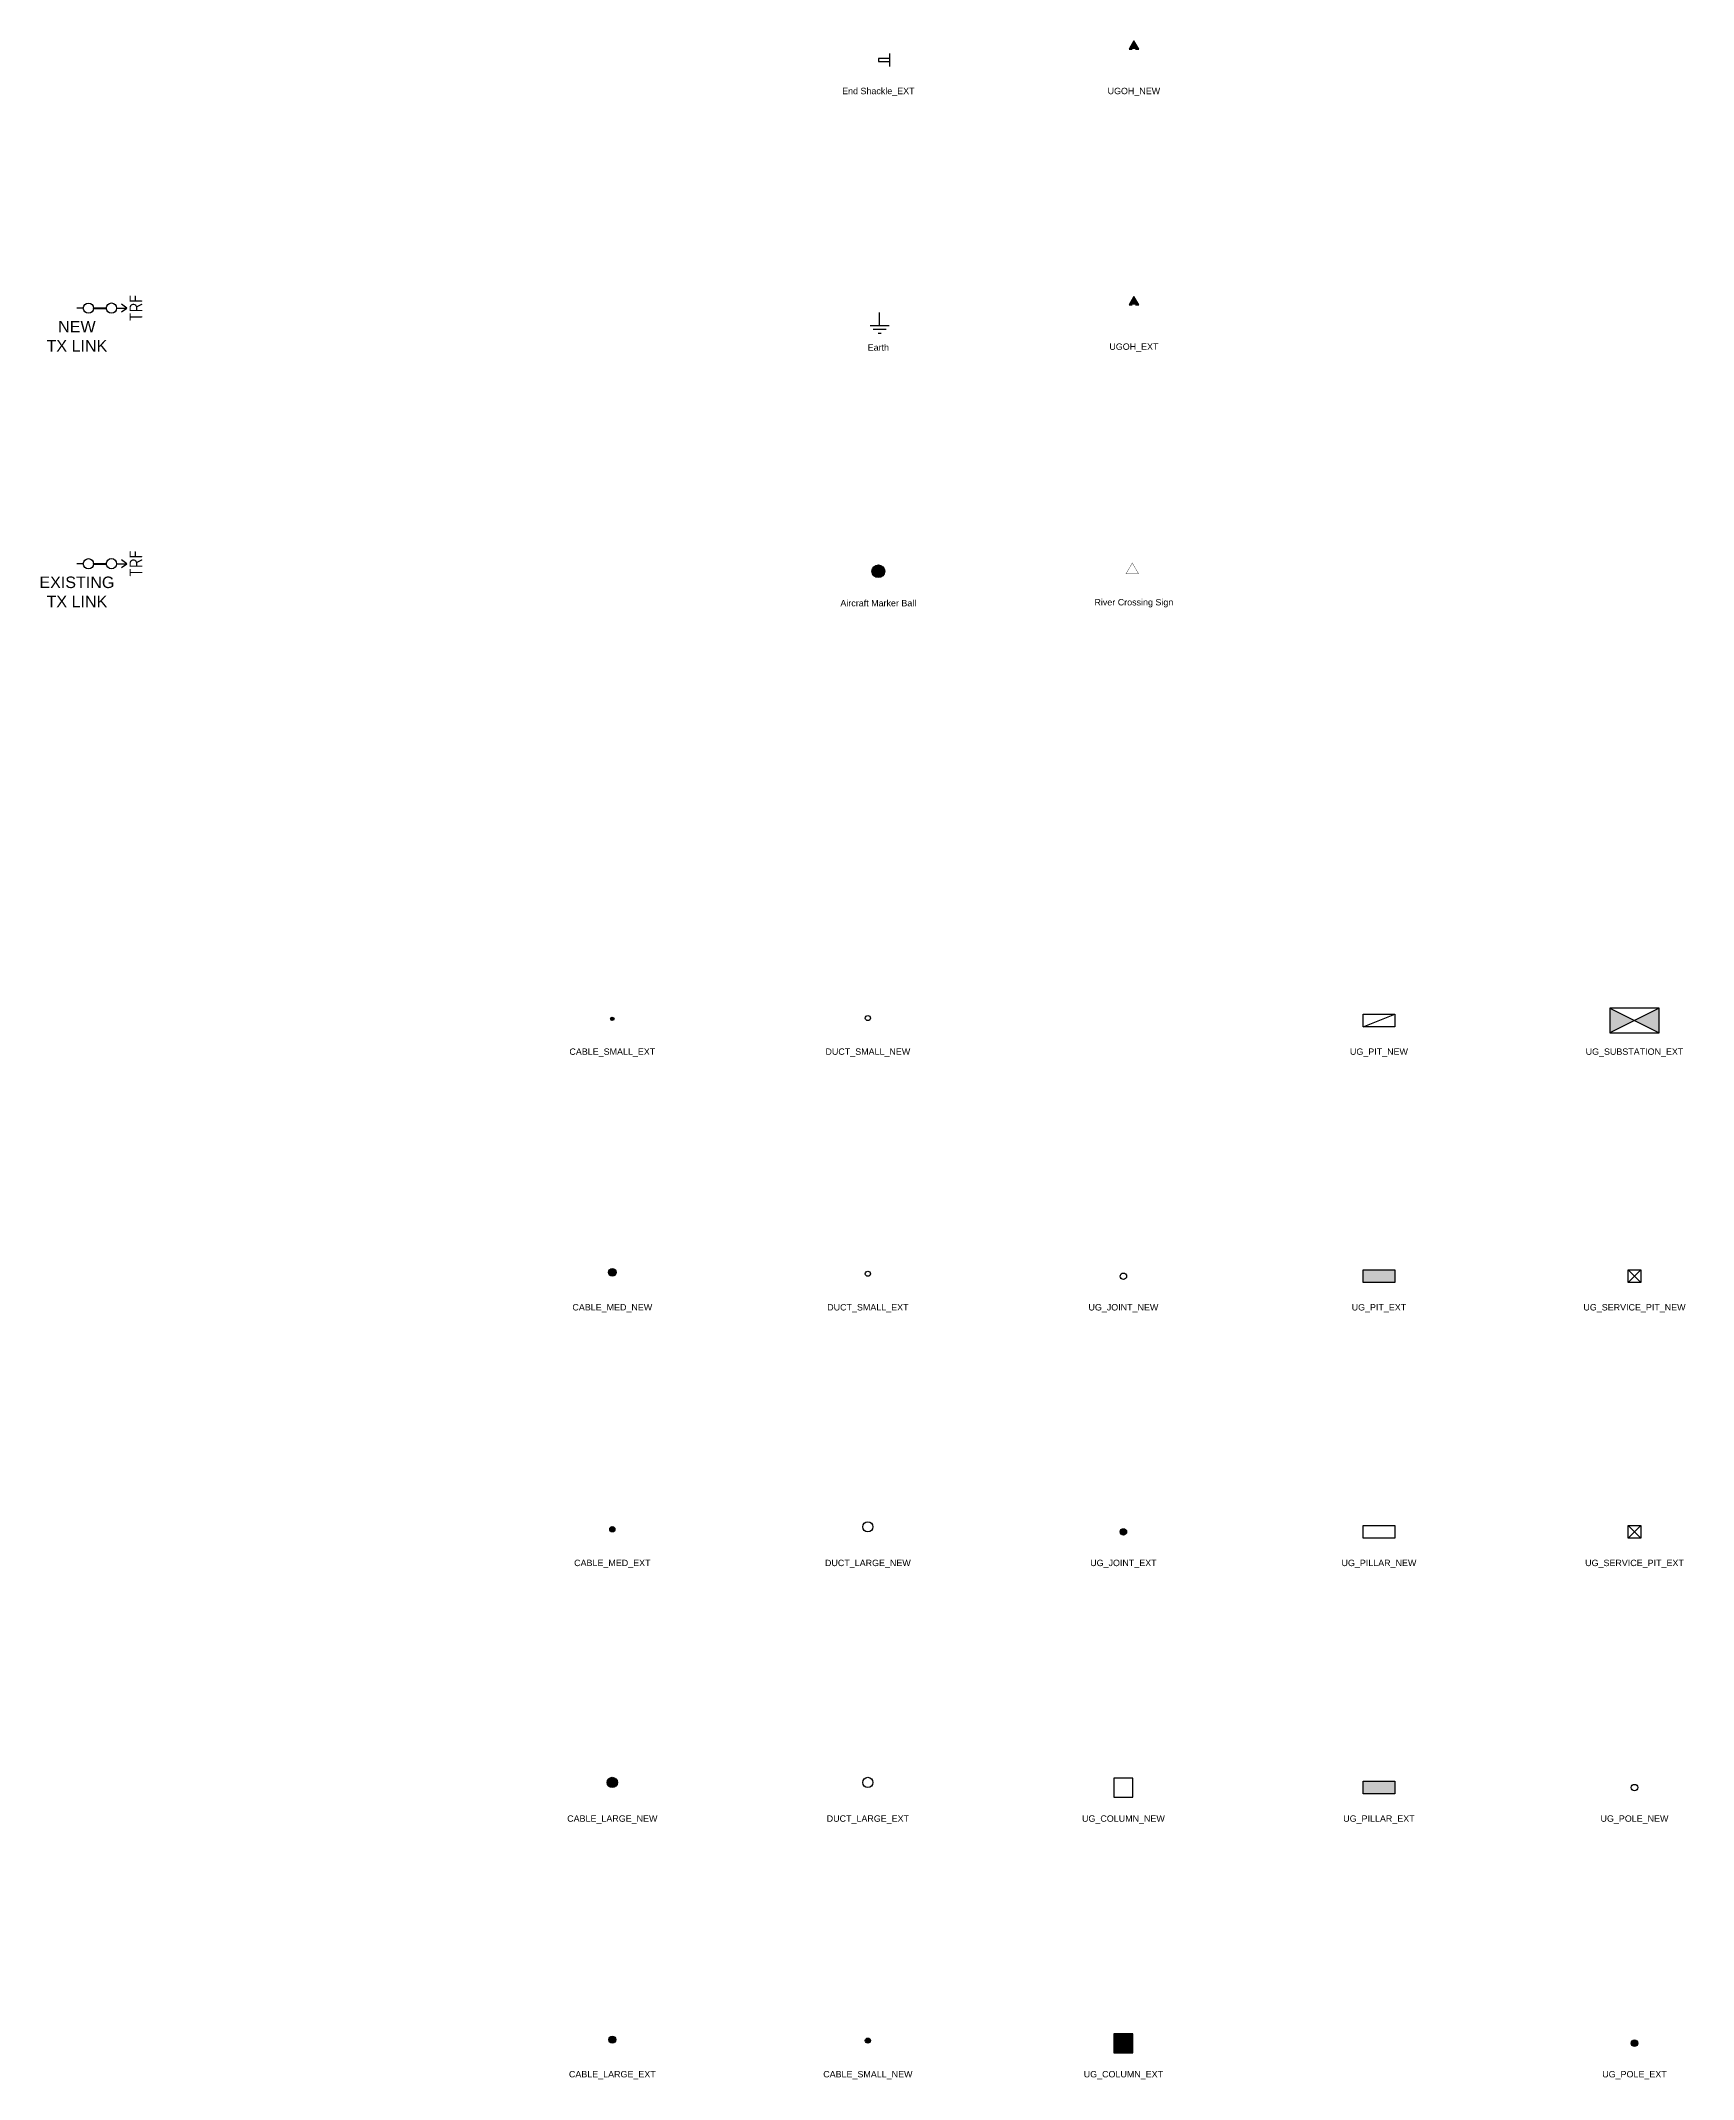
# Model space of a CAD drawing. Header units: metres. Extents: x -282 to 3977, y 160 to 949.
# Drawn here: x 1550 to 1808.7, y 179 to 498 of the extents above; entities that cross this region are included whole.
import ezdxf
from ezdxf.enums import TextEntityAlignment as Align

# ---------------------------------------------------------------- set-up
doc = ezdxf.new("R2010")
doc.units = ezdxf.units.M
doc.layers.get('0').update_dxf_attribs({"color": 6})
for name, color, linetype in [('Duct_SP_EXT', 7, 'Continuous'), ('Duct_SP_NEW', 2, 'Continuous'), ('Equip_LV_EXT', 7, 'Continuous'), ('Equip_LV_NEW', 2, 'Continuous'), ('Equip_SP_TR_HV_LV_LS_SL_UG_NEW', 2, 'Continuous'), ('Mains_LV_EXT', 7, 'Continuous'), ('Sub_LV_EXT', 7, 'Continuous'), ('SupportsUG_SP_LV_EXT', 7, 'Continuous'), ('SupportsUG_SP_LV_NEW', 2, 'Continuous')]:
    doc.layers.add(name, color=color, linetype=linetype)
doc.styles.add('COLUMN_LABEL', font='ARIAL.TTF', dxfattribs={"height": 2.5})
doc.styles.add('IESYMBOL1', font='isocp.shx')
doc.styles.add('POLE_LABEL', font='ARIAL.TTF', dxfattribs={"height": 2.5})
doc.styles.get("Standard").update_dxf_attribs({"font": 'ARIAL.TTF'})
doc.styles.add('TOWER_LABEL', font='ARIAL.TTF', dxfattribs={"height": 2.5})

# ---------------------------------------------------------------- blocks, each defined once
blk = doc.blocks.new('CABLE_LARGE_EXT')
h = blk.add_hatch(color=256)
edge = h.paths.add_edge_path()
edge.add_arc((0, 0.55), 0.55, 0, 360)
blk.add_circle((0, 0.55), 0.55)
at = {"flags": 1}
blk.add_attdef('Z', (0, 0), '', height=0.2, dxfattribs=at)
at = {"flags": 9}
for tag, p in [('COND_CODE', (0, 0)), ('STATE', (0, -0.4)), ('XSECT_SIZE', (0, -0.6)), ('FB_REFERENCE', (0, -0.2)), ('NOTES', (0, -0.8))]:
    blk.add_attdef(tag, text='', height=0.2, dxfattribs=at).set_placement(p, align=Align.MIDDLE_LEFT)
blk = doc.blocks.new('CABLE_LARGE_NEW')
h = blk.add_hatch(color=256)
edge = h.paths.add_edge_path()
edge.add_arc((0, 0.8), 0.8, 0, 360)
blk.add_circle((0, 0.8), 0.8)
for tag, flags, p in [('COND_CODE', 9, (1.5, 0)), ('STATE', 9, (1.5, -0.4)), ('XSECT_SIZE', 9, (1.5, -0.6)), ('OWNED_BY', 9, (1.5, -1)), ('OPERATED_BY', 9, (1.5, -1.2)), ('Z', 1, (1.5, -1.6)), ('FB_REFERENCE', 9, (1.5, -0.2)), ('NOTES', 9, (1.5, -0.8)), ('MAINTAINED_BY', 9, (1.5, -1.4))]:
    blk.add_attdef(tag, text='', height=0.2, dxfattribs=dict(flags=flags)).set_placement(p, align=Align.MIDDLE_LEFT)
blk = doc.blocks.new('CABLE_MED_EXT')
h = blk.add_hatch(color=256)
edge = h.paths.add_edge_path()
edge.add_arc((0, 0.41), 0.412, 0, 360)
blk.add_circle((0, 0.41), 0.412)
at = {"flags": 1}
blk.add_attdef('Z', (0, 0), '', height=0.2, dxfattribs=at)
at = {"flags": 9}
for tag, p in [('COND_CODE', (0, 0)), ('STATE', (0, -0.4)), ('XSECT_SIZE', (0, -0.6)), ('FB_REFERENCE', (0, -0.2)), ('NOTES', (0, -0.8))]:
    blk.add_attdef(tag, text='', height=0.2, dxfattribs=at).set_placement(p, align=Align.MIDDLE_LEFT)
blk = doc.blocks.new('CABLE_MED_NEW')
h = blk.add_hatch(color=256)
edge = h.paths.add_edge_path()
edge.add_arc((0, 0.6), 0.6, 0, 360)
blk.add_circle((0, 0.6), 0.6)
for tag, flags, p in [('COND_CODE', 9, (1.5, 0)), ('STATE', 9, (1.5, -0.4)), ('XSECT_SIZE', 9, (1.5, -0.6)), ('OWNED_BY', 9, (1.5, -1)), ('OPERATED_BY', 9, (1.5, -1.2)), ('Z', 1, (1.5, -1.6)), ('FB_REFERENCE', 9, (1.5, -0.2)), ('NOTES', 9, (1.5, -0.8)), ('MAINTAINED_BY', 9, (1.5, -1.4))]:
    blk.add_attdef(tag, text='', height=0.2, dxfattribs=dict(flags=flags)).set_placement(p, align=Align.MIDDLE_LEFT)
blk = doc.blocks.new('CABLE_SMALL_EXT')
h = blk.add_hatch(color=256)
edge = h.paths.add_edge_path()
edge.add_arc((0, 0.28), 0.275, 0, 360)
blk.add_circle((0, 0.28), 0.275)
at = {"flags": 1}
blk.add_attdef('Z', (0, 0), '', height=0.2, dxfattribs=at)
at = {"flags": 9}
for tag, p in [('COND_CODE', (0, 0)), ('STATE', (0, -0.4)), ('XSECT_SIZE', (0, -0.6)), ('FB_REFERENCE', (0, -0.2)), ('NOTES', (0, -0.8))]:
    blk.add_attdef(tag, text='', height=0.2, dxfattribs=at).set_placement(p, align=Align.MIDDLE_LEFT)
blk = doc.blocks.new('CABLE_SMALL_NEW')
h = blk.add_hatch(color=256)
edge = h.paths.add_edge_path()
edge.add_arc((0, 0.4), 0.4, 0, 360)
blk.add_circle((0, 0.4), 0.4)
for tag, flags, p in [('COND_CODE', 9, (1.5, 0)), ('STATE', 9, (1.5, -0.4)), ('XSECT_SIZE', 9, (1.5, -0.6)), ('OWNED_BY', 9, (1.5, -1)), ('OPERATED_BY', 9, (1.5, -1.2)), ('Z', 1, (1.5, -1.6)), ('FB_REFERENCE', 9, (1.5, -0.2)), ('NOTES', 9, (1.5, -0.8)), ('MAINTAINED_BY', 9, (1.5, -1.4))]:
    blk.add_attdef(tag, text='', height=0.2, dxfattribs=dict(flags=flags)).set_placement(p, align=Align.MIDDLE_LEFT)
blk = doc.blocks.new('DUCT_LARGE_EXT')
blk.add_circle((0, 0.8), 0.8)
for tag, flags, p in [('DUCT_CODE', 9, (1.5, 0)), ('XSECT_TYPE', 9, (1.5, -0.2)), ('STATE', 9, (1.5, -0.6)), ('OWNED_BY', 9, (1.5, -1)), ('OPERATED_BY', 9, (1.5, -1.2)), ('Z', 1, (1.5, -1.6)), ('FB_REFERENCE', 9, (1.5, -0.4)), ('NOTES', 9, (1.5, -0.8)), ('MAINTAINED_BY', 9, (1.5, -1.4))]:
    blk.add_attdef(tag, text='', height=0.2, dxfattribs=dict(flags=flags)).set_placement(p, align=Align.MIDDLE_LEFT)
blk = doc.blocks.new('DUCT_LARGE_NEW')
blk.add_circle((0, 0.8), 0.8)
for tag, flags, p in [('DUCT_CODE', 9, (1.5, 0)), ('XSECT_TYPE', 9, (1.5, -0.2)), ('STATE', 9, (1.5, -0.6)), ('OWNED_BY', 9, (1.5, -1)), ('OPERATED_BY', 9, (1.5, -1.2)), ('Z', 1, (1.5, -1.6)), ('FB_REFERENCE', 9, (1.5, -0.4)), ('NOTES', 9, (1.5, -0.8)), ('MAINTAINED_BY', 9, (1.5, -1.4))]:
    blk.add_attdef(tag, text='', height=0.2, dxfattribs=dict(flags=flags)).set_placement(p, align=Align.MIDDLE_LEFT)
blk = doc.blocks.new('DUCT_SMALL_EXT')
blk.add_circle((0, 0.4), 0.4)
for tag, flags, p in [('DUCT_CODE', 9, (1.5, 0)), ('XSECT_TYPE', 9, (1.5, -0.2)), ('STATE', 9, (1.5, -0.6)), ('OWNED_BY', 9, (1.5, -1)), ('OPERATED_BY', 9, (1.5, -1.2)), ('Z', 1, (1.5, -1.6)), ('FB_REFERENCE', 9, (1.5, -0.4)), ('NOTES', 9, (1.5, -0.8)), ('MAINTAINED_BY', 9, (1.5, -1.4))]:
    blk.add_attdef(tag, text='', height=0.2, dxfattribs=dict(flags=flags)).set_placement(p, align=Align.MIDDLE_LEFT)
blk = doc.blocks.new('DUCT_SMALL_NEW')
blk.add_circle((0, 0.4), 0.4)
for tag, flags, p in [('DUCT_CODE', 9, (1.5, 0)), ('XSECT_TYPE', 9, (1.5, -0.2)), ('STATE', 9, (1.5, -0.6)), ('OWNED_BY', 9, (1.5, -1)), ('OPERATED_BY', 9, (1.5, -1.2)), ('Z', 1, (1.5, -1.6)), ('FB_REFERENCE', 9, (1.5, -0.4)), ('NOTES', 9, (1.5, -0.8)), ('MAINTAINED_BY', 9, (1.5, -1.4))]:
    blk.add_attdef(tag, text='', height=0.2, dxfattribs=dict(flags=flags)).set_placement(p, align=Align.MIDDLE_LEFT)
blk = doc.blocks.new('UG_COLUMN_EXT')
blk.add_hatch(color=256).paths.add_polyline_path([(-1.485, 1.485), (-1.485, -1.485), (1.485, -1.485), (1.485, 1.485)])
blk.add_lwpolyline([(-1.485, -1.485), (1.485, -1.485), (1.485, 1.485), (-1.485, 1.485)], close=True)
for tag, height, flags, p in [('ASSET_NUM', 2.5, 8, (2, 2)), ('STREET_CODE', 0.2, 9, (1.5, 0)), ('Z', 0.2, 1, (1.5, -2.8)), ('OWNED_BY', 0.2, 9, (1.5, -0.4)), ('STATE', 0.2, 9, (1.5, -0.6)), ('SUBURB', 0.2, 9, (1.5, -1.4)), ('STREETNAME', 0.2, 9, (1.5, -1.6)), ('OPERATED_BY', 0.2, 9, (1.5, -2.4)), ('COLUMN_TYPE', 0.2, 9, (1.5, -0.2)), ('USAGE', 0.2, 9, (1.5, -0.8)), ('LEGEND', 0.2, 9, (1.5, -1)), ('PARENT', 0.2, 9, (1.5, -1.2)), ('LOCATION', 0.2, 9, (1.5, -1.8)), ('NOTES', 0.2, 9, (1.5, -2)), ('MAINTAINED_BY', 0.2, 9, (1.5, -2.2)), ('LABEL_ALIGNMENT', 0.2, 9, (1.5, -2.6))]:
    blk.add_attdef(tag, text='', height=height, dxfattribs=dict(flags=flags)).set_placement(p, align=Align.MIDDLE_LEFT)
blk = doc.blocks.new('UG_COLUMN_NEW')
for tag, height, flags, p in [('ASSET_NUM', 2.5, 8, (2, 2)), ('STREET_CODE', 0.2, 9, (1.5, 0)), ('Z', 0.2, 1, (1.5, -2.8)), ('OWNED_BY', 0.2, 9, (1.5, -0.4)), ('STATE', 0.2, 9, (1.5, -0.6)), ('SUBURB', 0.2, 9, (1.5, -1.4)), ('STREETNAME', 0.2, 9, (1.5, -1.6)), ('OPERATED_BY', 0.2, 9, (1.5, -2.4)), ('COLUMN_TYPE', 0.2, 9, (1.5, -0.2)), ('USAGE', 0.2, 9, (1.5, -0.8)), ('LEGEND', 0.2, 9, (1.5, -1)), ('PARENT', 0.2, 9, (1.5, -1.2)), ('LOCATION', 0.2, 9, (1.5, -1.8)), ('NOTES', 0.2, 9, (1.5, -2)), ('MAINTAINED_BY', 0.2, 9, (1.5, -2.2)), ('LABEL_ALIGNMENT', 0.2, 9, (1.5, -2.6))]:
    blk.add_attdef(tag, text='', height=height, dxfattribs=dict(flags=flags)).set_placement(p, align=Align.MIDDLE_LEFT)
blk.add_wipeout([(-1.485, -1.485), (1.485, -1.485), (1.485, 1.485), (-1.485, 1.485)])
at = {"lineweight": -3}
blk.add_lwpolyline([(-1.485, -1.485), (1.485, -1.485), (1.485, 1.485), (-1.485, 1.485)], close=True, dxfattribs=at)
blk = doc.blocks.new('UG_JOINT_EXT')
h = blk.add_hatch(color=256)
edge = h.paths.add_edge_path()
edge.add_arc((0, 0), 0.5, 0, 360)
blk.add_circle((0, 0), 0.5)
blk = doc.blocks.new('UG_JOINT_NEW')
blk.add_circle((0, 0), 0.5)
blk = doc.blocks.new('UG_PILLAR_EXT')
blk.add_hatch(color=256).paths.add_polyline_path([(-2.47, 0.99), (2.47, 0.99), (2.47, -0.99), (-2.47, -0.99)])
at = {"lineweight": -3}
blk.add_lwpolyline([(-2.47, 0.99), (2.47, 0.99), (2.47, -0.99), (-2.47, -0.99)], close=True, dxfattribs=at)
for tag, height, flags, p in [('ASSET_NUM', 2.5, 8, (2, 2)), ('STREET_CODE', 0.2, 9, (1.5, 0)), ('OWNED_BY', 0.2, 9, (1.5, -0.2)), ('STATE', 0.2, 9, (1.5, -0.4)), ('SUPPORT_TYPE', 0.2, 9, (1.5, -0.6)), ('SUBURB', 0.2, 9, (1.5, -1.4)), ('STREETNAME', 0.2, 9, (1.5, -1.6)), ('STREET_CODE_NUMBER', 0.2, 9, (1.5, -2.2)), ('OPERATED_BY', 0.2, 9, (1.5, -2.4)), ('TYPE', 0.2, 9, (1.5, -2.8)), ('Z', 0.2, 1, (1.5, -3.2)), ('USAGE', 0.2, 9, (1.5, -0.8)), ('LEGEND', 0.2, 9, (1.5, -1)), ('PARENT', 0.2, 9, (1.5, -1.2)), ('LOCATION', 0.2, 9, (1.5, -1.8)), ('NOTES', 0.2, 9, (1.5, -2)), ('MAINTAINED_BY', 0.2, 9, (1.5, -2.6)), ('LABEL_ALIGNMENT', 0.2, 9, (1.5, -3))]:
    blk.add_attdef(tag, text='', height=height, dxfattribs=dict(flags=flags)).set_placement(p, align=Align.MIDDLE_LEFT)
blk = doc.blocks.new('UG_PILLAR_NEW')
at = {"lineweight": -3}
blk.add_lwpolyline([(-2.47, 0.99), (2.47, 0.99), (2.47, -0.99), (-2.47, -0.99)], close=True, dxfattribs=at)
for tag, height, flags, p in [('ASSET_NUM', 2.5, 8, (2, 2)), ('STREET_CODE', 0.2, 9, (1.5, 0)), ('OWNED_BY', 0.2, 9, (1.5, -0.2)), ('STATE', 0.2, 9, (1.5, -0.4)), ('SUPPORT_TYPE', 0.2, 9, (1.5, -0.6)), ('SUBURB', 0.2, 9, (1.5, -1.4)), ('STREETNAME', 0.2, 9, (1.5, -1.6)), ('STREET_CODE_NUMBER', 0.2, 9, (1.5, -2.2)), ('OPERATED_BY', 0.2, 9, (1.5, -2.4)), ('TYPE', 0.2, 9, (1.5, -2.8)), ('Z', 0.2, 1, (1.5, -3.2)), ('USAGE', 0.2, 9, (1.5, -0.8)), ('LEGEND', 0.2, 9, (1.5, -1)), ('PARENT', 0.2, 9, (1.5, -1.2)), ('LOCATION', 0.2, 9, (1.5, -1.8)), ('NOTES', 0.2, 9, (1.5, -2)), ('MAINTAINED_BY', 0.2, 9, (1.5, -2.6)), ('LABEL_ALIGNMENT', 0.2, 9, (1.5, -3))]:
    blk.add_attdef(tag, text='', height=height, dxfattribs=dict(flags=flags)).set_placement(p, align=Align.MIDDLE_LEFT)
blk = doc.blocks.new('UG_PIT_EXT')
blk.add_hatch(color=256).paths.add_polyline_path([(-2.47, 0.99), (2.47, 0.99), (2.47, -0.99), (-2.47, -0.99)])
at = {"lineweight": -3}
blk.add_lwpolyline([(-2.47, 0.99), (2.47, 0.99), (2.47, -0.99), (-2.47, -0.99)], close=True, dxfattribs=at)
for tag, p, flags in [('Z', (0, 0), 1), ('TYPE', (0, -1.87), 9)]:
    blk.add_attdef(tag, p, '', height=0.2, dxfattribs=dict(flags=flags))
for tag, flags, p in [('ASSET_NUMBER', 8, (0, -0.71)), ('STATE', 9, (0, -0.13)), ('OWNED_BY', 9, (0, -1.16)), ('OPERATED_BY', 9, (0, -1.36)), ('USAGE', 9, (0, -0.33)), ('EQUIPMENT_NUMBER', 9, (0, -0.95)), ('MAINTAINED_BY', 9, (0, -1.58))]:
    blk.add_attdef(tag, text='', height=0.2, dxfattribs=dict(flags=flags)).set_placement(p, align=Align.MIDDLE_LEFT)
at = {"style": 'TOWER_LABEL', "flags": 9}
blk.add_attdef('STREET_CODE', text='', height=0.2, dxfattribs=at).set_placement((0, -0.53), align=Align.MIDDLE_LEFT)
blk = doc.blocks.new('UG_PIT_NEW')
blk.add_wipeout([(-2.47, 0.99), (2.47, 0.99), (2.47, -0.99), (-2.47, -0.99)])
blk.add_line((-2.47, -0.99), (2.47, 0.99))
at = {"lineweight": -3}
blk.add_lwpolyline([(-2.47, 0.99), (2.47, 0.99), (2.47, -0.99), (-2.47, -0.99)], close=True, dxfattribs=at)
for tag, p, flags in [('Z', (0, 0), 1), ('TYPE', (0, -1.87), 9)]:
    blk.add_attdef(tag, p, '', height=0.2, dxfattribs=dict(flags=flags))
for tag, flags, p in [('ASSET_NUMBER', 8, (0, -0.71)), ('STATE', 9, (0, -0.13)), ('OWNED_BY', 9, (0, -1.16)), ('OPERATED_BY', 9, (0, -1.36)), ('USAGE', 9, (0, -0.33)), ('EQUIPMENT_NUMBER', 9, (0, -0.95)), ('MAINTAINED_BY', 9, (0, -1.58))]:
    blk.add_attdef(tag, text='', height=0.2, dxfattribs=dict(flags=flags)).set_placement(p, align=Align.MIDDLE_LEFT)
at = {"style": 'TOWER_LABEL', "flags": 9}
blk.add_attdef('STREET_CODE', text='', height=0.2, dxfattribs=at).set_placement((0, -0.53), align=Align.MIDDLE_LEFT)
blk = doc.blocks.new('UG_POLE_EXT')
h = blk.add_hatch(color=256)
edge = h.paths.add_edge_path()
edge.add_arc((0, 0), 0.5, 0, 360)
blk.add_circle((0, 0), 0.5)
for tag, height, flags, p in [('pNumber', 2.5, 8, (-17.84, 2.07)), ('OWNED_BY', 0.2, 9, (0, -0.4)), ('SPECIAL_USE', 0.2, 9, (0, -0.8)), ('STATE', 0.2, 9, (0, -1)), ('cLV', 0.2, 9, (0, -1.4)), ('cHV', 0.2, 9, (0, -2)), ('PARENT', 0.2, 9, (0, -0.6)), ('USAGE', 0.2, 9, (0, -1.2)), ('hDepth', 0.2, 9, (0, -1.6)), ('hDia', 0.2, 9, (0, -1.8)), ('LBRACKET', 0.2, 9, (0, -2.2)), ('LExisting', 0.2, 9, (0, -2.4)), ('LANTNUMBER', 0.2, 9, (0, -2.6)), ('LOther', 0.2, 9, (0, -2.8)), ('LRemove', 0.2, 9, (0, -3)), ('LEGEND', 0.2, 9, (0, -3.2)), ('cLinedev', 0.2, 9, (0, -3.4)), ('cspan', 0.2, 9, (0, -5.8)), ('SUBURB', 0.2, 9, (0, -6)), ('STREETNAME', 0.2, 9, (0, -6.2)), ('pExisting', 0.2, 9, (0, -3.6)), ('PFNUMBER', 0.2, 9, (0, -3.8)), ('NEWPFNUMBER', 0.2, 9, (0, -4)), ('pFooting', 0.2, 9, (0, -4.2)), ('pNew', 0.2, 9, (0, -4.4)), ('pRelocate', 0.2, 9, (0, -4.8)), ('pRemove', 0.2, 9, (0, -5)), ('pReplace', 0.2, 9, (0, -5.2)), ('pStay', 0.2, 9, (0, -5.4)), ('pType', 0.2, 9, (0, -5.6)), ('LOCATION', 0.2, 9, (0, -6.4)), ('OPERATED_BY', 0.2, 9, (0, -6.89)), ('NOTES', 0.2, 9, (0, -6.6)), ('MAINTAINED_BY', 0.2, 9, (0, -7.22))]:
    blk.add_attdef(tag, text='', height=height, dxfattribs=dict(flags=flags)).set_placement(p, align=Align.MIDDLE_LEFT)
at = {"style": 'POLE_LABEL'}
for tag, height, flags, p in [('ASSET_NUM', 2.5, 8, (2, 2)), ('STREET_CODE', 0.2, 9, (0, -0.2))]:
    blk.add_attdef(tag, text='', height=height, dxfattribs=dict(at, flags=flags)).set_placement(p, align=Align.MIDDLE_LEFT)
at = {"flags": 1}
for tag, p in [('Z', (0, -7.76)), ('LABEL_ALIGNMENT', (0, -7.55))]:
    blk.add_attdef(tag, p, '', height=0.2, dxfattribs=at)
blk = doc.blocks.new('UG_POLE_NEW')
blk.add_circle((0, 0), 0.5)
for tag, height, flags, p in [('pNumber', 2.5, 8, (-17.84, 2.07)), ('OWNED_BY', 0.2, 9, (0, -0.4)), ('SPECIAL_USE', 0.2, 9, (0, -0.8)), ('STATE', 0.2, 9, (0, -1)), ('cLV', 0.2, 9, (0, -1.4)), ('cHV', 0.2, 9, (0, -2)), ('PARENT', 0.2, 9, (0, -0.6)), ('USAGE', 0.2, 9, (0, -1.2)), ('hDepth', 0.2, 9, (0, -1.6)), ('hDia', 0.2, 9, (0, -1.8)), ('LBRACKET', 0.2, 9, (0, -2.2)), ('LExisting', 0.2, 9, (0, -2.4)), ('LANTNUMBER', 0.2, 9, (0, -2.6)), ('LOther', 0.2, 9, (0, -2.8)), ('LRemove', 0.2, 9, (0, -3)), ('LEGEND', 0.2, 9, (0, -3.2)), ('cLinedev', 0.2, 9, (0, -3.4)), ('cspan', 0.2, 9, (0, -5.8)), ('SUBURB', 0.2, 9, (0, -6)), ('STREETNAME', 0.2, 9, (0, -6.2)), ('pExisting', 0.2, 9, (0, -3.6)), ('PFNUMBER', 0.2, 9, (0, -3.8)), ('NEWPFNUMBER', 0.2, 9, (0, -4)), ('pFooting', 0.2, 9, (0, -4.2)), ('pNew', 0.2, 9, (0, -4.4)), ('pRelocate', 0.2, 9, (0, -4.8)), ('pRemove', 0.2, 9, (0, -5)), ('pReplace', 0.2, 9, (0, -5.2)), ('pStay', 0.2, 9, (0, -5.4)), ('pType', 0.2, 9, (0, -5.6)), ('LOCATION', 0.2, 9, (0, -6.4)), ('OPERATED_BY', 0.2, 9, (0, -6.89)), ('NOTES', 0.2, 9, (0, -6.6)), ('MAINTAINED_BY', 0.2, 9, (0, -7.22))]:
    blk.add_attdef(tag, text='', height=height, dxfattribs=dict(flags=flags)).set_placement(p, align=Align.MIDDLE_LEFT)
at = {"style": 'POLE_LABEL'}
for tag, height, flags, p in [('ASSET_NUM', 2.5, 8, (2, 2)), ('STREET_CODE', 0.2, 9, (0, -0.2))]:
    blk.add_attdef(tag, text='', height=height, dxfattribs=dict(at, flags=flags)).set_placement(p, align=Align.MIDDLE_LEFT)
at = {"flags": 1}
for tag, p in [('Z', (0, -7.76)), ('LABEL_ALIGNMENT', (0, -7.55))]:
    blk.add_attdef(tag, p, '', height=0.2, dxfattribs=at)
blk = doc.blocks.new('UG_SERVICE_PIT_EXT')
for points in [[(1, -1), (-1, -1), (-1, 1), (1, 1), (1, -1), (-1, 1)], [(1, 1), (-1, -1)]]:
    blk.add_lwpolyline(points)
for tag, flags, p in [('STATE', 9, (1.5, 0)), ('ASSET_NUMBER', 9, (1.5, -0.6)), ('STREET_CODE', 9, (1.5, -0.4)), ('OWNED_BY', 9, (1.5, -1)), ('OPERATED_BY', 9, (1.5, -1.2)), ('TYPE', 9, (1.5, -1.6)), ('Z', 1, (1.5, -2)), ('USAGE', 9, (1.5, -0.2)), ('EQUIPMENT_NUMBER', 9, (1.5, -0.8)), ('MAINTAINED_BY', 9, (1.5, -1.4)), ('LABEL_ALIGNMENT', 9, (1.5, -1.8))]:
    blk.add_attdef(tag, text='', height=0.2, dxfattribs=dict(flags=flags)).set_placement(p, align=Align.MIDDLE_LEFT)
blk = doc.blocks.new('UG_SERVICE_PIT_NEW')
for points in [[(1, -1), (-1, -1), (-1, 1), (1, 1), (1, -1), (-1, 1)], [(1, 1), (-1, -1)]]:
    blk.add_lwpolyline(points)
for tag, flags, p in [('STATE', 9, (1.5, 0)), ('ASSET_NUMBER', 9, (1.5, -0.6)), ('STREET_CODE', 9, (1.5, -0.4)), ('OWNED_BY', 9, (1.5, -1)), ('OPERATED_BY', 9, (1.5, -1.2)), ('TYPE', 9, (1.5, -1.6)), ('Z', 1, (1.5, -2)), ('USAGE', 9, (1.5, -0.2)), ('EQUIPMENT_NUMBER', 9, (1.5, -0.8)), ('MAINTAINED_BY', 9, (1.5, -1.4)), ('LABEL_ALIGNMENT', 9, (1.5, -1.8))]:
    blk.add_attdef(tag, text='', height=0.2, dxfattribs=dict(flags=flags)).set_placement(p, align=Align.MIDDLE_LEFT)
blk = doc.blocks.new('UG_SUBSTATION_EXT')
h = blk.add_hatch(color=256)
h.paths.add_polyline_path([(3.84, 1.92), (0, 0), (3.84, -1.92)])
h.paths.add_polyline_path([(-3.84, 1.92), (-3.84, -1.92), (0, 0)])
for p, q in [((-3.84, 1.92), (3.84, -1.92)), ((3.84, 1.92), (-3.84, -1.92))]:
    blk.add_line(p, q)
blk.add_lwpolyline([(-3.84, -1.92), (3.84, -1.92), (3.84, 1.92), (-3.84, 1.92)], close=True)
at = {"style": 'COLUMN_LABEL', "flags": 9}
blk.add_attdef('ASSET_NUM', text='', height=2.5, dxfattribs=at).set_placement((2, 3.2), align=Align.MIDDLE_LEFT)
for tag, p, flags in [('Z', (1, 0), 1), ('SUBSTATION_TYPE', (1, -2.34), 9), ('SECONDARY_VOLTAGE', (1, -2.59), 9), ('CONSTRUCTED_VOLTAGE', (1, -1.93), 9)]:
    blk.add_attdef(tag, p, '', height=0.2, dxfattribs=dict(flags=flags))
at = {"flags": 9}
for tag, p in [('STATE', (1, -0.1)), ('STREET_CODE', (1, -0.6)), ('OWNED_BY', (1, -0.81)), ('OPERATED_BY', (1, -1.01)), ('ORIENTATION', (1, -1.42)), ('OPERATING_VOLTAGE', (1, -1.63)), ('USAGE', (1, -0.35)), ('MAINTAINED_BY', (1, -1.22)), ('NO_PHASES', (1, -2.03))]:
    blk.add_attdef(tag, text='', height=0.2, dxfattribs=at).set_placement(p, align=Align.MIDDLE_LEFT)
blk = doc.blocks.new('Aircraft Marker Ball')
h = blk.add_hatch(color=256)
h.dxf.hatch_style = 1
h.paths.add_polyline_path([(-1, 0, 1), (1, 0, 1)])
blk.add_circle((0, 0), 1)
for tag, height, flags, p in [('ASSET_NUM', 2.5, 8, (2, 2)), ('PURPOSE', 0.2, 9, (1.5, 0)), ('COLOUR', 0.2, 9, (1.5, -0.2)), ('OWNED_BY', 0.2, 9, (1.5, -0.6)), ('OPERATED_BY', 0.2, 9, (1.5, -0.8)), ('Z', 0.2, 1, (1.5, -1.2)), ('LOCATION', 0.2, 9, (1.5, -0.4)), ('MAINTAINED_BY', 0.2, 9, (1.5, -1))]:
    blk.add_attdef(tag, text='', height=height, dxfattribs=dict(flags=flags)).set_placement(p, align=Align.MIDDLE_LEFT)
blk = doc.blocks.new('*U385')
blk.add_wipeout([(0, 0.25), (1.81, 0.25), (1.81, -0.25), (0, -0.25)])
blk.add_line((1.81, -1), (1.81, 1))
blk.add_lwpolyline([(0, 0.25), (0, -0.25), (1.81, -0.25), (1.81, 0.25)], close=True)
at = {"flags": 1}
blk.add_attdef('Z', (0, 0), '', height=0.2, dxfattribs=at)
at = {"flags": 9}
for tag, p in [('CONNECTOR_TYPE', (0, 0)), ('CONSTRUCTED_VOLTAGE', (0, -0.2)), ('OPERATING_VOLTAGE', (0, -0.6)), ('ORIENTATION', (0, -0.8)), ('OWNED_BY', (0, -1)), ('STATE', (0, -1.2)), ('NO_PHASES', (0, -0.4)), ('USAGE', (0, -1.4)), ('NOTES', (0, -1.6))]:
    blk.add_attdef(tag, text='', height=0.2, dxfattribs=at).set_placement(p, align=Align.MIDDLE_LEFT)
blk = doc.blocks.new('River Crossing Sign')
at = {"const_width": 0.05}
blk.add_lwpolyline([(-1.25, -0.43), (0.75, -0.43), (-0.25, 1.3)], close=True, dxfattribs=at)
blk = doc.blocks.new('UGOH_EXT')
blk.add_hatch(color=256).paths.add_polyline_path([(-0.75, 1.7), (0.75, 1.7), (0, 3)])
for p, q in [((0, 3), (-0.75, 1.7)), ((-0.75, 1.7), (0.75, 1.7)), ((0.75, 1.7), (0, 3))]:
    blk.add_line(p, q)
for tag, flags, p in [('TYPE', 1, (1.5, -2)), ('NUMBER_OF_PHASES', 9, (1.5, -1.8))]:
    blk.add_attdef(tag, text='', height=0.2, dxfattribs=dict(flags=flags)).set_placement(p, align=Align.MIDDLE_LEFT)
blk.add_wipeout([(-0.25, 1.7), (-0.25, 0), (0.25, 0), (0.25, 1.7)])
at = {"flags": 9}
for tag, p in [('CONSTRUCTED_VOLTAGE', (1.5, 0)), ('ACTUAL_STATUS', (1.5, -1.6)), ('OPERATING_VOLTAGE', (1.5, -0.2)), ('ORIENTATION', (1.5, -0.4)), ('STATE', (1.5, -0.6)), ('OWNED_BY', (1.5, -1)), ('OPERATED_BY', (1.5, -1.2)), ('USAGE', (1.5, -0.8)), ('MAINTAINED_BY', (1.5, -1.4))]:
    blk.add_attdef(tag, text='', height=0.2, dxfattribs=at).set_placement(p, align=Align.MIDDLE_LEFT)
blk = doc.blocks.new('UGOH_NEW')
blk.add_hatch(color=256).paths.add_polyline_path([(-0.75, 1.7), (0.75, 1.7), (0, 3)])
at = {"color": 1}
blk.add_lwpolyline([(-0.75, 1.7), (0.75, 1.7), (0, 3)], close=True, dxfattribs=at)
for tag, flags, p in [('TYPE', 1, (1.5, -2)), ('NUMBER_OF_PHASES', 9, (1.5, -1.8))]:
    blk.add_attdef(tag, text='', height=0.2, dxfattribs=dict(flags=flags)).set_placement(p, align=Align.MIDDLE_LEFT)
blk.add_wipeout([(-0.25, 1.7), (-0.25, 0), (0.25, 0), (0.25, 1.7)])
at = {"flags": 9}
for tag, p in [('CONSTRUCTED_VOLTAGE', (1.5, 0)), ('ACTUAL_STATUS', (1.5, -1.6)), ('OPERATING_VOLTAGE', (1.5, -0.2)), ('ORIENTATION', (1.5, -0.4)), ('STATE', (1.5, -0.6)), ('OWNED_BY', (1.5, -1)), ('OPERATED_BY', (1.5, -1.2)), ('USAGE', (1.5, -0.8)), ('MAINTAINED_BY', (1.5, -1.4))]:
    blk.add_attdef(tag, text='', height=0.2, dxfattribs=at).set_placement(p, align=Align.MIDDLE_LEFT)
blk = doc.blocks.new('Earth')
for p, q in [((0, -2.04), (0, 0)), ((-1.5, -2.04), (1.5, -2.04)), ((-1, -2.64), (1, -2.64)), ((-0.25, -3.24), (0.25, -3.24))]:
    blk.add_line(p, q)
blk = doc.blocks.new('TX_LINK_EXT')
h = blk.add_hatch(color=256)
edge = h.paths.add_edge_path()
edge.add_line((2.6, 0.05), (4.6, 0.05))
edge.add_arc((5.4, 0.01), 0.8, 177.2353, 184.4027)
edge.add_line((4.6, -0.05), (2.6, -0.05))
edge.add_arc((1.8, 0), 0.8, 356.4167, 363.5833)
for points in [[(1, 0), (0, 0)], [(2.6, 0.05), (4.6, 0.05)], [(6.2, 0.01), (7.2, 0.01)], [(2.6, -0.05), (4.6, -0.05)]]:
    blk.add_lwpolyline(points)
for centre in [(1.8, 0), (5.4, 0.01)]:
    blk.add_circle(centre, 0.8)
for centre, start, end in [((1.8, 0), 356.4167, 3.5833), ((5.4, 0.01), 177.2353, 184.4027)]:
    blk.add_arc(centre, 0.8, start, end)
at = {"layer": 'Sub_LV_EXT'}
blk.add_line((7.2, 0.01), (7.8, 0.01), dxfattribs=at)
blk.add_lwpolyline([(7, -0.59), (7.8, 0.01), (7, 0.61)], dxfattribs=at)
at = {"flags": 1}
blk.add_attdef('Z', (0, 0), '', height=0.2, dxfattribs=at)
at = {"layer": 'Sub_LV_EXT', "color": 7, "style": 'IESYMBOL1'}
blk.add_text('TRF', height=2, rotation=90, dxfattribs=at).set_placement((9.24, 0.01), align=Align.MIDDLE_CENTER)
at = {"layer": 'Sub_LV_EXT', "flags": 1}
for tag, p in [('ORIENTATION', (2.14, -1.53)), ('USAGE', (2.14, -1.14)), ('NOTES', (2.14, -3.07))]:
    blk.add_attdef(tag, p, '', height=0.2, dxfattribs=at)
blk = doc.blocks.new('TX_LINK_NEW')
h = blk.add_hatch(color=256)
edge = h.paths.add_edge_path()
edge.add_line((2.6, 0.05), (4.6, 0.05))
edge.add_arc((5.4, 0.01), 0.8, 177.2353, 184.4027)
edge.add_line((4.6, -0.05), (2.6, -0.05))
edge.add_arc((1.8, 0), 0.8, 356.4167, 363.5833)
blk.add_line((7.2, 0.01), (7.8, 0.01))
for points in [[(1, 0), (0, 0)], [(2.6, 0.05), (4.6, 0.05)], [(6.2, 0.01), (7.2, 0.01)], [(7, -0.59), (7.8, 0.01), (7, 0.61)], [(2.6, -0.05), (4.6, -0.05)]]:
    blk.add_lwpolyline(points)
for centre in [(1.8, 0), (5.4, 0.01)]:
    blk.add_circle(centre, 0.8)
for centre, start, end in [((1.8, 0), 356.4167, 3.5833), ((5.4, 0.01), 177.2353, 184.4027)]:
    blk.add_arc(centre, 0.8, start, end)
at = {"style": 'IESYMBOL1'}
blk.add_text('TRF', height=2, rotation=90, dxfattribs=at).set_placement((9.24, 0.01), align=Align.MIDDLE_CENTER)
at = {"flags": 1}
blk.add_attdef('Z', (0, 0), '', height=0.2, dxfattribs=at)
at = {"layer": 'Sub_LV_EXT', "flags": 1}
for tag, p in [('ORIENTATION', (2.14, -1.53)), ('USAGE', (2.14, -1.14)), ('NOTES', (2.14, -3.07))]:
    blk.add_attdef(tag, p, '', height=0.2, dxfattribs=at)

msp = doc.modelspace()

# ---------------------------------------------------------------- block references
for name, p in [('UGOH_NEW', (1721.1, 494.96)), ('UGOH_EXT', (1721.1, 454.96)), ('UG_SUBSTATION_EXT', (1799.46, 344.65))]:
    msp.add_blockref(name, p)
at = {"layer": 'Duct_SP_EXT'}
for name, p in [('CABLE_SMALL_EXT', (1639.46, 344.65)), ('DUCT_SMALL_EXT', (1679.46, 304.65)), ('CABLE_MED_EXT', (1639.46, 264.65)), ('DUCT_LARGE_EXT', (1679.46, 224.65)), ('CABLE_LARGE_EXT', (1639.46, 184.65))]:
    msp.add_blockref(name, p, dxfattribs=at)
at = {"layer": 'Duct_SP_NEW'}
for name, p in [('DUCT_SMALL_NEW', (1679.46, 344.65)), ('CABLE_MED_NEW', (1639.46, 304.65)), ('DUCT_LARGE_NEW', (1679.46, 264.65)), ('CABLE_LARGE_NEW', (1639.46, 224.65)), ('CABLE_SMALL_NEW', (1679.46, 184.65))]:
    msp.add_blockref(name, p, dxfattribs=at)
at = {"layer": 'Equip_LV_EXT'}
msp.add_blockref('TX_LINK_EXT', (1555.65, 416.13), dxfattribs=at)
at = {"layer": 'Equip_LV_NEW'}
msp.add_blockref('TX_LINK_NEW', (1555.65, 456.13), dxfattribs=at)
at = {"layer": 'Equip_SP_TR_HV_LV_LS_SL_UG_NEW'}
for name, p in [('Aircraft Marker Ball', (1681.1, 414.96)), ('River Crossing Sign', (1721.1, 414.96))]:
    msp.add_blockref(name, p, dxfattribs=at)
at = {"layer": 'Mains_LV_EXT'}
msp.add_blockref('*U385', (1681.1, 494.96), dxfattribs=at)
at = {"layer": 'SupportsUG_SP_LV_EXT'}
for name, p in [('UG_PIT_EXT', (1759.46, 304.65)), ('UG_JOINT_EXT', (1719.46, 264.65)), ('UG_SERVICE_PIT_EXT', (1799.46, 264.65)), ('UG_PILLAR_EXT', (1759.46, 224.65)), ('UG_COLUMN_EXT', (1719.46, 184.65)), ('UG_POLE_EXT', (1799.46, 184.65))]:
    msp.add_blockref(name, p, dxfattribs=at)
at = {"layer": 'SupportsUG_SP_LV_NEW'}
for name, p in [('UG_PIT_NEW', (1759.46, 344.65)), ('UG_JOINT_NEW', (1719.46, 304.65)), ('UG_SERVICE_PIT_NEW', (1799.46, 304.65)), ('UG_PILLAR_NEW', (1759.46, 264.65)), ('UG_COLUMN_NEW', (1719.46, 224.65)), ('UG_POLE_NEW', (1799.46, 224.65))]:
    msp.add_blockref(name, p, dxfattribs=at)

# ---------------------------------------------------------------- texts
at = {"char_height": 1, "attachment_point": 5, "bg_fill": 3, "box_fill_scale": 1.2, "bg_fill_color": 256, "bg_fill_transparency": 0}
for s, insert, width in [('End Shackle_EXT', (1681.1, 489.96), 15), ('UGOH_NEW', (1721.1, 489.96), 8), ('Earth', (1681.1, 449.96), 5), ('UGOH_EXT', (1721.1, 449.96), 8), ('Aircraft Marker Ball', (1681.1, 409.96), 20), ('River Crossing Sign', (1721.1, 409.96), 19), ('CABLE_SMALL_EXT', (1639.46, 339.65), 15), ('DUCT_SMALL_NEW', (1679.46, 339.65), 14), ('UG_PIT_NEW', (1759.46, 339.65), 10), ('UG_SUBSTATION_EXT', (1799.46, 339.65), 17), ('CABLE_MED_NEW', (1639.46, 299.65), 13), ('DUCT_SMALL_EXT', (1679.46, 299.65), 14), ('UG_JOINT_NEW', (1719.46, 299.65), 12), ('UG_PIT_EXT', (1759.46, 299.65), 10), ('UG_SERVICE_PIT_NEW', (1799.46, 299.65), 18), ('CABLE_MED_EXT', (1639.46, 259.65), 13), ('DUCT_LARGE_NEW', (1679.46, 259.65), 14), ('UG_JOINT_EXT', (1719.46, 259.65), 12), ('UG_PILLAR_NEW', (1759.46, 259.65), 13), ('UG_SERVICE_PIT_EXT', (1799.46, 259.65), 18), ('CABLE_LARGE_NEW', (1639.46, 219.65), 15), ('DUCT_LARGE_EXT', (1679.46, 219.65), 14), ('UG_COLUMN_NEW', (1719.46, 219.65), 13), ('UG_PILLAR_EXT', (1759.46, 219.65), 13), ('UG_POLE_NEW', (1799.46, 219.65), 11), ('CABLE_LARGE_EXT', (1639.46, 179.65), 15), ('CABLE_SMALL_NEW', (1679.46, 179.65), 15), ('UG_COLUMN_EXT', (1719.46, 179.65), 13), ('UG_POLE_EXT', (1799.46, 179.65), 11)]:
    msp.add_mtext(s, dxfattribs=dict(at, insert=insert, width=width))
at = {"char_height": 1.8, "width": 40, "attachment_point": 2}
for s, insert in [('NEW\\PTX LINK', (1555.65, 454.13)), ('EXISTING\\PTX LINK', (1555.65, 414.13))]:
    msp.add_mtext(s, dxfattribs=dict(at, insert=insert))

# ---------------------------------------------------------------- next in the draw order: block references
msp.add_blockref('Earth', (1681.3, 455.47))

doc.saveas('drawing.dxf')
